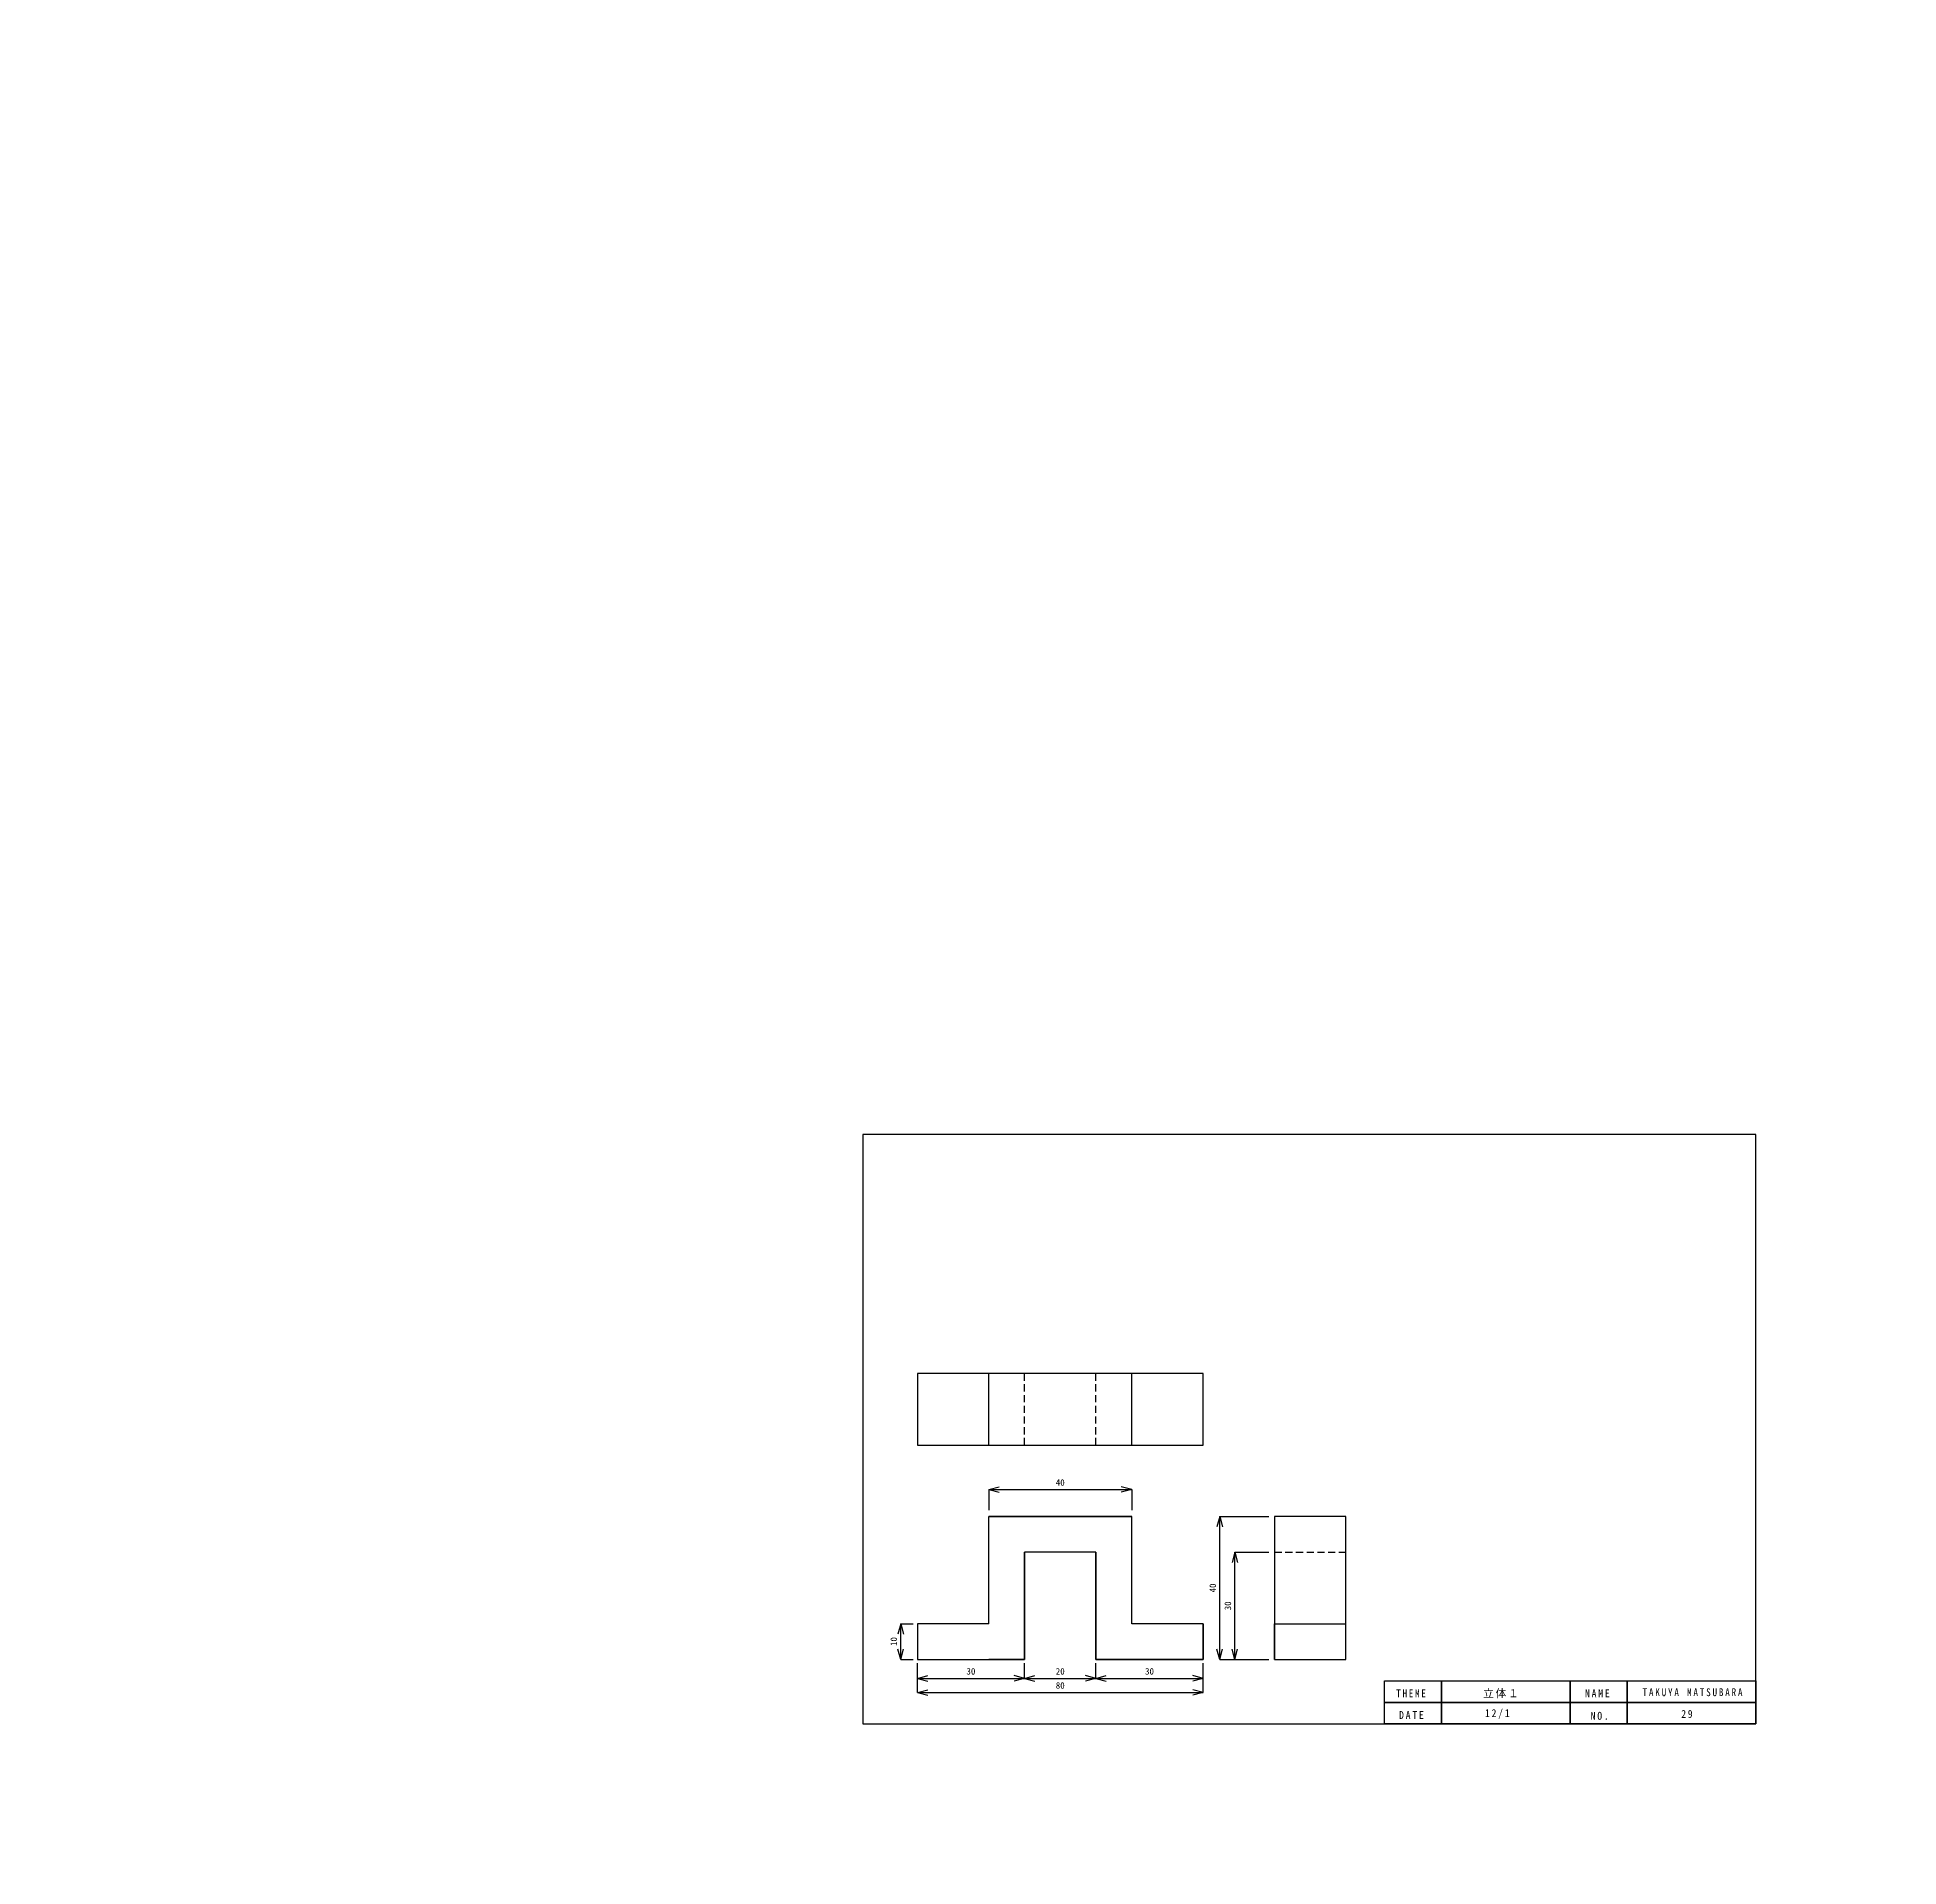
# Model space of a CAD drawing. Units: millimetres on the paper. Extents: x -1924 to 2076, y -2069 to 1931.
# Drawn here: x -361 to 160, y -118 to 394 of the extents above; entities that cross this region are included whole.
import ezdxf
from ezdxf.enums import TextEntityAlignment as Align

# ---------------------------------------------------------------- set-up
doc = ezdxf.new("R2010")
doc.units = ezdxf.units.MM
doc.linetypes.add('DASHED2', pattern=[3, 2, -1])
for name, color, linetype in [('0-0_外形線', 7, 'Continuous'), ('0-2_かくれ線', 1, 'DASHED2'), ('0-3_寸法線', 3, 'Continuous')]:
    doc.layers.add(name, color=color, linetype=linetype)
doc.styles.add('ＭＳ ゴシック', font='')
doc.styles.get('ＭＳ ゴシック').set_extended_font_data('MS Gothic')

msp = doc.modelspace()

# ---------------------------------------------------------------- linework, layer by layer
at = {"layer": '0-0_外形線'}
for p, q in [((-94.514, 0.303), (-94.514, 20.303)), ((-54.514, 0.303), (-54.514, 20.303)), ((-114.514, 0.303), (-84.514, 0.303)), ((-94.514, -19.697), (-64.514, -19.697)), ((-94.514, -49.697), (-94.514, -19.697)), ((-84.514, -19.697), (-94.514, -19.697)), ((-94.514, -19.697), (-54.514, -19.697)), ((-54.514, -19.697), (-84.514, -19.697)), ((-64.514, -19.697), (-54.514, -19.697)), ((-64.514, -29.697), (-84.514, -29.697)), ((-84.514, -59.697), (-84.514, -29.697)), ((-84.514, -29.697), (-84.514, -59.697)), ((-64.514, -59.697), (-64.514, -29.697)), ((-94.514, -49.697), (-114.514, -49.697)), ((-114.514, -49.697), (-114.514, -59.697)), ((-34.514, -59.697), (-34.514, -49.697)), ((-34.514, -49.697), (-34.514, -59.697)), ((-14.514, -59.697), (-14.514, -49.697)), ((-14.514, -49.697), (5.486, -49.697)), ((-114.514, -59.697), (-84.514, -59.697)), ((-84.514, -59.697), (-94.514, -59.697)), ((-34.514, -59.697), (-64.514, -59.697)), ((-64.514, -59.697), (-34.514, -59.697))]:
    msp.add_line(p, q, dxfattribs=at)
for points in [[(-129.756, -77.744), (120.244, -77.744), (120.244, 87.256), (-129.756, 87.256)], [(-114.514, 0.303), (-34.514, 0.303), (-34.514, 20.303), (-114.514, 20.303)], [(-14.514, -59.697), (5.486, -59.697), (5.486, -19.697), (-14.514, -19.697)], [(32.244, -71.744), (16.244, -71.744), (16.244, -65.744), (32.244, -65.744)], [(68.244, -71.744), (32.244, -71.744), (32.244, -65.744), (68.244, -65.744)], [(84.244, -71.744), (68.244, -71.744), (68.244, -65.744), (84.244, -65.744)], [(120.244, -71.744), (84.244, -71.744), (84.244, -65.744), (120.244, -65.744)], [(32.244, -77.744), (16.244, -77.744), (16.244, -71.744), (32.244, -71.744)], [(68.244, -77.744), (32.244, -77.744), (32.244, -71.744), (68.244, -71.744)], [(84.244, -77.744), (68.244, -77.744), (68.244, -71.744), (84.244, -71.744)], [(120.244, -77.744), (84.244, -77.744), (84.244, -71.744), (120.244, -71.744)]]:
    msp.add_lwpolyline(points, close=True, dxfattribs=at)
for points in [[(-34.514, -49.697), (-54.514, -49.697), (-54.514, -19.697)], [(-64.514, -29.697), (-64.514, -59.697), (-54.514, -59.697)], [(-114.514, -49.697), (-114.514, -59.697), (-84.514, -59.697)]]:
    msp.add_lwpolyline(points, dxfattribs=at)
msp.add_circle((75.571, -69.23), 2000, dxfattribs=at)
at = {"layer": '0-2_かくれ線'}
for p, q in [((-84.514, 0.303), (-84.514, 20.303)), ((-64.514, 0.303), (-64.514, 20.303)), ((-14.514, -29.697), (5.486, -29.697))]:
    msp.add_line(p, q, dxfattribs=at)
at = {"layer": '0-3_寸法線'}
for p, q in [((-94.514, -12.155), (-91.616, -11.378)), ((-94.514, -12.155), (-54.514, -12.155)), ((-94.514, -12.155), (-91.616, -12.931)), ((-94.514, -12.155), (-94.514, -17.968)), ((-54.514, -12.155), (-57.412, -11.378)), ((-54.514, -12.155), (-57.412, -12.931)), ((-54.514, -12.155), (-54.514, -17.968)), ((-29.859, -19.697), (-30.635, -22.594)), ((-29.859, -59.697), (-29.859, -19.697)), ((-29.859, -19.697), (-29.082, -22.594)), ((-29.859, -19.697), (-16.118, -19.697)), ((-25.631, -29.697), (-26.407, -32.594)), ((-25.631, -59.697), (-25.631, -29.697)), ((-25.631, -29.697), (-24.854, -32.594)), ((-25.631, -29.697), (-16.118, -29.697)), ((-119.17, -49.697), (-119.946, -52.594)), ((-119.17, -59.697), (-119.17, -49.697)), ((-119.17, -49.697), (-118.393, -52.594)), ((-119.17, -49.697), (-115.735, -49.697)), ((-119.17, -59.697), (-119.946, -56.799)), ((-119.17, -59.697), (-118.393, -56.799)), ((-29.859, -59.697), (-30.635, -56.799)), ((-29.859, -59.697), (-29.082, -56.799)), ((-25.631, -59.697), (-26.407, -56.799)), ((-25.631, -59.697), (-24.854, -56.799)), ((-119.17, -59.697), (-115.735, -59.697)), ((-114.514, -65.002), (-114.514, -60.774)), ((-114.514, -68.965), (-114.514, -60.774)), ((-84.514, -65.002), (-84.514, -60.774)), ((-64.514, -65.002), (-64.514, -60.774)), ((-34.514, -65.002), (-34.514, -60.774)), ((-34.514, -68.965), (-34.514, -60.774)), ((-29.859, -59.697), (-16.118, -59.697)), ((-25.631, -59.697), (-16.118, -59.697)), ((-114.514, -65.002), (-111.616, -64.225)), ((-114.514, -65.002), (-84.514, -65.002)), ((-114.514, -65.002), (-111.616, -65.778)), ((-84.514, -65.002), (-87.412, -64.225)), ((-84.514, -65.002), (-87.412, -65.778)), ((-84.514, -65.002), (-81.616, -64.225)), ((-84.514, -65.002), (-64.514, -65.002)), ((-84.514, -65.002), (-81.616, -65.778)), ((-64.514, -65.002), (-67.412, -64.225)), ((-64.514, -65.002), (-67.412, -65.778)), ((-64.514, -65.002), (-61.616, -64.225)), ((-64.514, -65.002), (-34.514, -65.002)), ((-64.514, -65.002), (-61.616, -65.778)), ((-34.514, -65.002), (-37.412, -64.225)), ((-34.514, -65.002), (-37.412, -65.778)), ((-114.514, -68.965), (-111.616, -68.189)), ((-114.514, -68.965), (-34.514, -68.965)), ((-114.514, -68.965), (-111.616, -69.742)), ((-34.514, -68.965), (-37.412, -68.189)), ((-34.514, -68.965), (-37.412, -69.742))]:
    msp.add_line(p, q, dxfattribs=at)

# ---------------------------------------------------------------- texts
at = {"layer": '0-0_外形線', "char_height": 2.199, "attachment_point": 7, "style": 'ＭＳ ゴシック'}
for s, insert in [('\\T1.4;\\W0.85;TAKUYA\\~MATSUBARA', (88.519, -70.022)), ('\\T1.38;\\W0.85;THEME', (19.553, -70.286)), ('\\T1.17;立体１', (43.863, -70.551)), ('\\T1.38;\\W0.9;NAME', (72.4, -70.286)), ('\\T1.38;\\W0.9;DATE', (20.346, -76.364)), ('\\T1.38;\\W0.9;12/1', (44.391, -76.364)), ('\\T1.38;\\W0.9;NO.', (73.986, -76.628)), ('\\T1.36;\\W0.9;29', (99.352, -76.1))]:
    msp.add_mtext(s, dxfattribs=dict(at, insert=insert))
at = {"layer": '0-3_寸法線', "color": 4, "style": 'ＭＳ ゴシック'}
for s, p in [('40', (-75.764, -11.655)), ('30', (-100.764, -64.502)), ('20', (-75.764, -64.502)), ('30', (-50.764, -64.502)), ('80', (-75.764, -68.465))]:
    msp.add_text(s, height=1.833, dxfattribs=at).set_placement(p, align=Align.BOTTOM_LEFT)
for s, p in [('40', (-30.359, -40.947)), ('30', (-26.131, -45.947)), ('10', (-119.67, -55.947))]:
    msp.add_text(s, height=1.833, rotation=90, dxfattribs=at).set_placement(p, align=Align.BOTTOM_LEFT)

doc.saveas('drawing.dxf')
